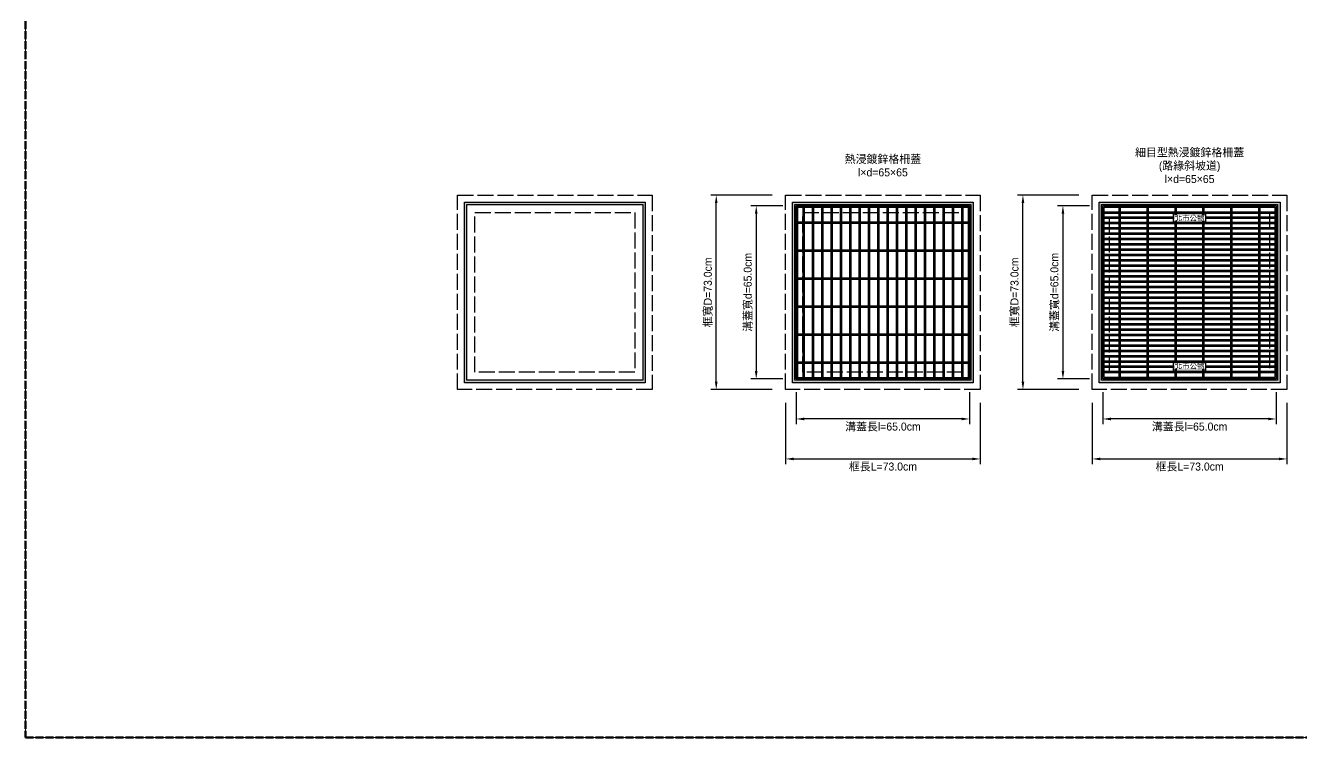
# Model space of a CAD drawing. Extents: x -6810 to 5075, y -2187 to 1200.
# Drawn here: x 975 to 1453.4, y -1000 to -732.9 of the extents above; entities that cross this region are included whole.
import ezdxf

# ---------------------------------------------------------------- set-up
doc = ezdxf.new("R2010")
doc.units = 0
doc.header["$MEASUREMENT"] = 0
doc.linetypes.add('ACAD_ISO02W100', pattern=[15, 12, -3])
doc.layers.add('一、3.基本-變更', color=1, linetype='Continuous', lineweight=50)
doc.layers.add('二、6.繪圖-其他施作項目', color=35, linetype='Continuous', lineweight=30)
doc.layers.add('一、4.基本-隱藏', color=9, linetype='ACAD_ISO02W100', lineweight=20, plot=False)
doc.layers.add('三、3.文字-註解文字', color=2, linetype='Continuous')
doc.styles.get("Standard").update_dxf_attribs({"font": 'kaiu.ttf', "height": 2})
doc.styles.add('註解文字', font='MS PGothic.ttf', dxfattribs={"height": 3})
doc.dimstyles.new('註解文字', dxfattribs={"dimtxt": 3, "dimasz": 3, "dimexe": 2, "dimexo": 5, "dimgap": 1, "dimtad": 2, "dimzin": 0, "dimdsep": 46, "dimtxsty": '註解文字', "dimcen": 0.1, "dimclrd": 144, "dimclre": 144, "dimclrt": 256, "dimadec": 0, "dimazin": 0, "dimtfac": 1, "dimtofl": 0, "dimtmove": 0, "dimatfit": 3, "dimfxl": 15, "dimtolj": 1, "dimtzin": 0, "dimlwd": -1, "dimlwe": -1, "dimarcsym": 1})
pattern_1 = [(45, (-138.8608, -619.3457), (-2.65165, 2.65165), []), (45, (-137.977, -619.3457), (-2.65165, 2.65165), []), (45, (-137.093, -619.3457), (-2.65165, 2.65165), []), (45, (-136.209, -619.3457), (-2.65165, 2.65165), [])]

# ---------------------------------------------------------------- blocks, each defined once
blk = doc.blocks.new('*D8')
at = {"layer": 'Defpoints', "color": 0, "transparency": 16777216}
for p in [(1264, -800.5), (1249, -865.5), (1264, -865.5)]:
    blk.add_point(p, dxfattribs=at)
at = {"layer": '三、3.文字-註解文字', "color": 144, "transparency": 16777216}
for p, q in [((1259, -800.5), (1247, -800.5)), ((1249, -803.5), (1249, -862.5)), ((1259, -865.5), (1247, -865.5))]:
    blk.add_line(p, q, dxfattribs=at)
for points in [[(1248.5, -803.5), (1249.5, -803.5), (1249, -800.5)], [(1248.5, -862.5), (1249.5, -862.5), (1249, -865.5)]]:
    blk.add_solid(points, dxfattribs=at)
at = {"layer": '三、3.文字-註解文字', "transparency": 16777216, "insert": (1245.97, -833), "char_height": 3, "attachment_point": 5, "rotation": 90, "style": '註解文字'}
blk.add_mtext('\\A1;溝蓋寬{\\fMS PGothic|b0|i0|c128|p34;d=65.0cm}', dxfattribs=at)
blk = doc.blocks.new('*D9')
at = {"layer": 'Defpoints', "color": 0, "transparency": 16777216}
for p in [(1264, -865.5), (1329, -865.5), (1264, -880.5)]:
    blk.add_point(p, dxfattribs=at)
at = {"layer": '三、3.文字-註解文字', "color": 144, "transparency": 16777216}
for p, q in [((1264, -870.5), (1264, -882.5)), ((1329, -870.5), (1329, -882.5)), ((1326, -880.5), (1267, -880.5))]:
    blk.add_line(p, q, dxfattribs=at)
for points in [[(1267, -880), (1267, -881), (1264, -880.5)], [(1326, -880), (1326, -881), (1329, -880.5)]]:
    blk.add_solid(points, dxfattribs=at)
at = {"layer": '三、3.文字-註解文字', "transparency": 16777216, "insert": (1296.5, -883.53), "char_height": 3, "attachment_point": 5, "style": '註解文字'}
blk.add_mtext('\\A1;溝蓋長l{\\fMS PGothic|b0|i0|c128|p34;=65.0cm}', dxfattribs=at)
blk = doc.blocks.new('*D14')
at = {"layer": 'Defpoints', "color": 0, "transparency": 16777216}
for p in [(1379, -800.5), (1364, -865.5), (1379, -865.5)]:
    blk.add_point(p, dxfattribs=at)
at = {"layer": '三、3.文字-註解文字', "color": 144, "transparency": 16777216}
for p, q in [((1374, -800.5), (1362, -800.5)), ((1364, -803.5), (1364, -862.5)), ((1374, -865.5), (1362, -865.5))]:
    blk.add_line(p, q, dxfattribs=at)
for points in [[(1363.5, -803.5), (1364.5, -803.5), (1364, -800.5)], [(1363.5, -862.5), (1364.5, -862.5), (1364, -865.5)]]:
    blk.add_solid(points, dxfattribs=at)
at = {"layer": '三、3.文字-註解文字', "transparency": 16777216, "insert": (1360.97, -833), "char_height": 3, "attachment_point": 5, "rotation": 90, "style": '註解文字'}
blk.add_mtext('\\A1;溝蓋寬{\\fMS PGothic|b0|i0|c128|p34;d=65.0cm}', dxfattribs=at)
blk = doc.blocks.new('*D15')
at = {"layer": 'Defpoints', "color": 0, "transparency": 16777216}
for p in [(1379, -865.5), (1444, -865.5), (1379, -880.5)]:
    blk.add_point(p, dxfattribs=at)
at = {"layer": '三、3.文字-註解文字', "color": 144, "transparency": 16777216}
for p, q in [((1379, -870.5), (1379, -882.5)), ((1444, -870.5), (1444, -882.5)), ((1441, -880.5), (1382, -880.5))]:
    blk.add_line(p, q, dxfattribs=at)
for points in [[(1382, -880), (1382, -881), (1379, -880.5)], [(1441, -880), (1441, -881), (1444, -880.5)]]:
    blk.add_solid(points, dxfattribs=at)
at = {"layer": '三、3.文字-註解文字', "transparency": 16777216, "insert": (1411.5, -883.53), "char_height": 3, "attachment_point": 5, "style": '註解文字'}
blk.add_mtext('\\A1;溝蓋長l{\\fMS PGothic|b0|i0|c128|p34;=65.0cm}', dxfattribs=at)
blk = doc.blocks.new('*D32')
at = {"layer": 'Defpoints', "color": 0, "transparency": 16777216}
for p in [(1260, -869.5), (1333, -869.5), (1333, -895.5)]:
    blk.add_point(p, dxfattribs=at)
at = {"layer": '三、3.文字-註解文字', "color": 144, "transparency": 16777216}
for p, q in [((1260, -874.5), (1260, -897.5)), ((1333, -874.5), (1333, -897.5)), ((1263, -895.5), (1330, -895.5))]:
    blk.add_line(p, q, dxfattribs=at)
for points in [[(1263, -895), (1263, -896), (1260, -895.5)], [(1330, -895), (1330, -896), (1333, -895.5)]]:
    blk.add_solid(points, dxfattribs=at)
at = {"layer": '三、3.文字-註解文字', "transparency": 16777216, "insert": (1296.5, -898.52), "char_height": 3, "attachment_point": 5, "style": '註解文字'}
blk.add_mtext('\\A1;框長L=73.0cm', dxfattribs=at)
blk = doc.blocks.new('*D33')
at = {"layer": 'Defpoints', "color": 0, "transparency": 16777216}
for p in [(1234, -796.5), (1260, -796.5), (1260, -869.5)]:
    blk.add_point(p, dxfattribs=at)
at = {"layer": '三、3.文字-註解文字', "color": 144, "transparency": 16777216}
for p, q in [((1255, -796.5), (1232, -796.5)), ((1234, -866.5), (1234, -799.5)), ((1255, -869.5), (1232, -869.5))]:
    blk.add_line(p, q, dxfattribs=at)
for points in [[(1233.5, -799.5), (1234.5, -799.5), (1234, -796.5)], [(1233.5, -866.5), (1234.5, -866.5), (1234, -869.5)]]:
    blk.add_solid(points, dxfattribs=at)
at = {"layer": '三、3.文字-註解文字', "transparency": 16777216, "insert": (1231.01, -833), "char_height": 3, "attachment_point": 5, "rotation": 90, "style": '註解文字'}
blk.add_mtext('\\A1;框{\\fMS PGothic|b0|i0|c128|p34;寬D=73.0cm}', dxfattribs=at)
blk = doc.blocks.new('*D34')
at = {"layer": 'Defpoints', "color": 0, "transparency": 16777216}
for p in [(1375, -869.5), (1448, -869.5), (1448, -895.5)]:
    blk.add_point(p, dxfattribs=at)
at = {"layer": '三、3.文字-註解文字', "color": 144, "transparency": 16777216}
for p, q in [((1375, -874.5), (1375, -897.5)), ((1448, -874.5), (1448, -897.5)), ((1378, -895.5), (1445, -895.5))]:
    blk.add_line(p, q, dxfattribs=at)
for points in [[(1378, -895), (1378, -896), (1375, -895.5)], [(1445, -895), (1445, -896), (1448, -895.5)]]:
    blk.add_solid(points, dxfattribs=at)
at = {"layer": '三、3.文字-註解文字', "transparency": 16777216, "insert": (1411.5, -898.52), "char_height": 3, "attachment_point": 5, "style": '註解文字'}
blk.add_mtext('\\A1;框長L=73.0cm', dxfattribs=at)
blk = doc.blocks.new('*D39')
at = {"layer": 'Defpoints', "color": 0, "transparency": 16777216}
for p in [(1349, -796.5), (1375, -796.5), (1375, -869.5)]:
    blk.add_point(p, dxfattribs=at)
at = {"layer": '三、3.文字-註解文字', "color": 144, "transparency": 16777216}
for p, q in [((1370, -796.5), (1347, -796.5)), ((1349, -866.5), (1349, -799.5)), ((1370, -869.5), (1347, -869.5))]:
    blk.add_line(p, q, dxfattribs=at)
for points in [[(1348.5, -799.5), (1349.5, -799.5), (1349, -796.5)], [(1348.5, -866.5), (1349.5, -866.5), (1349, -869.5)]]:
    blk.add_solid(points, dxfattribs=at)
at = {"layer": '三、3.文字-註解文字', "transparency": 16777216, "insert": (1346.01, -833), "char_height": 3, "attachment_point": 5, "rotation": 90, "style": '註解文字'}
blk.add_mtext('\\A1;框{\\fMS PGothic|b0|i0|c128|p34;寬D=73.0cm}', dxfattribs=at)

msp = doc.modelspace()

# ---------------------------------------------------------------- hatches: boundary and pattern name
at = {"layer": '二、6.繪圖-其他施作項目'}
h = msp.add_hatch(color=256, dxfattribs=at)
h.dxf.hatch_style = 1
h.paths.add_polyline_path([(1139.6, -866.9), (1207.4, -866.9), (1207.4, -799.1), (1139.6, -799.1)])
h.paths.add_polyline_path([(1140.5, -800), (1206.5, -800), (1206.5, -866), (1140.5, -866)], flags=16)
h = msp.add_hatch(color=256, dxfattribs=at)
h.dxf.hatch_style = 1
h.paths.add_polyline_path([(1262.6, -866.9), (1330.4, -866.9), (1330.4, -799.1), (1262.6, -799.1)])
h.paths.add_polyline_path([(1263.5, -800), (1329.5, -800), (1329.5, -866), (1263.5, -866)], flags=16)
h = msp.add_hatch(color=256, dxfattribs=at)
h.dxf.hatch_style = 1
h.paths.add_polyline_path([(1417.5, -807.25), (1417.5, -803.25), (1405.5, -803.25), (1405.5, -807.25)])
h = msp.add_hatch(dxfattribs=at)
h.set_pattern_fill('ANSI34', color=256, scale=5)
h.set_pattern_definition(pattern_1)
h.paths.add_polyline_path([(1328.5, -806.5), (1264.5, -806.5), (1264.5, -807), (1328.5, -807)])
h = msp.add_hatch(dxfattribs=at)
h.set_pattern_fill('ANSI34', color=256, scale=5)
h.set_pattern_definition(pattern_1)
h.paths.add_polyline_path([(1328.5, -817), (1264.5, -817), (1264.5, -817.5), (1328.5, -817.5)])
h = msp.add_hatch(dxfattribs=at)
h.set_pattern_fill('ANSI34', color=256, scale=5)
h.set_pattern_definition(pattern_1)
h.paths.add_polyline_path([(1328.5, -827.5), (1264.5, -827.5), (1264.5, -828), (1328.5, -828)])
h = msp.add_hatch(dxfattribs=at)
h.set_pattern_fill('ANSI34', color=256, scale=5)
h.set_pattern_definition(pattern_1)
h.paths.add_polyline_path([(1328.5, -838), (1264.5, -838), (1264.5, -838.5), (1328.5, -838.5)])
h = msp.add_hatch(dxfattribs=at)
h.set_pattern_fill('ANSI34', color=256, scale=5)
h.set_pattern_definition(pattern_1)
h.paths.add_polyline_path([(1328.5, -848.5), (1264.5, -848.5), (1264.5, -849), (1328.5, -849)])
h = msp.add_hatch(dxfattribs=at)
h.set_pattern_fill('ANSI34', color=256, scale=5)
h.set_pattern_definition(pattern_1)
h.paths.add_polyline_path([(1328.5, -859), (1264.5, -859), (1264.5, -859.5), (1328.5, -859.5)])
h = msp.add_hatch(color=256, dxfattribs=at)
h.dxf.hatch_style = 1
h.paths.add_polyline_path([(1417.5, -862.75), (1417.5, -858.75), (1405.5, -858.75), (1405.5, -862.75)])

# ---------------------------------------------------------------- linework, layer by layer
at = {"layer": '二、6.繪圖-其他施作項目', "linetype": 'ACAD_ISO02W100', "ltscale": 0.5}
for points in [[(1137, -796.5), (1210, -796.5), (1210, -869.5), (1137, -869.5)], [(1260, -796.5), (1333, -796.5), (1333, -869.5), (1260, -869.5)], [(1143.5, -803), (1203.5, -803), (1203.5, -863), (1143.5, -863)], [(1266.5, -803), (1326.5, -803), (1326.5, -863), (1266.5, -863)]]:
    msp.add_lwpolyline(points, close=True, dxfattribs=at)
at = {"layer": '二、6.繪圖-其他施作項目'}
for points in [[(1139.6, -799.1), (1207.4, -799.1), (1207.4, -866.9), (1139.6, -866.9)], [(1140.5, -800), (1206.5, -800), (1206.5, -866), (1140.5, -866)], [(1262.6, -799.1), (1330.4, -799.1), (1330.4, -866.9), (1262.6, -866.9)], [(1263.5, -800), (1329.5, -800), (1329.5, -866), (1263.5, -866)], [(1264, -800.5), (1329, -800.5), (1329, -865.5), (1264, -865.5)], [(1379, -800.5), (1444, -800.5), (1444, -865.5), (1379, -865.5)], [(1405.5, -803.25), (1417.5, -803.25), (1417.5, -807.25), (1405.5, -807.25)], [(1405.5, -858.75), (1417.5, -858.75), (1417.5, -862.75), (1405.5, -862.75)]]:
    msp.add_lwpolyline(points, close=True, dxfattribs=at)
for points in [[(1264, -800.5), (1329, -800.5)], [(1264, -800.5), (1264, -865.5)], [(1264.5, -800.5), (1264.5, -865.5)], [(1264.5, -801), (1328.5, -801)], [(1266.5, -801), (1266.5, -806.5)], [(1267, -801), (1267, -806.5)], [(1270, -801), (1270, -806.5)], [(1270.5, -801), (1270.5, -806.5)], [(1273.5, -801), (1273.5, -806.5)], [(1274, -801), (1274, -806.5)], [(1277, -801), (1277, -806.5)], [(1277.5, -801), (1277.5, -806.5)], [(1280.5, -801), (1280.5, -806.5)], [(1281, -801), (1281, -806.5)], [(1284, -801), (1284, -806.5)], [(1284.5, -801), (1284.5, -806.5)], [(1287.5, -801), (1287.5, -806.5)], [(1288, -801), (1288, -806.5)], [(1291, -801), (1291, -806.5)], [(1291.5, -801), (1291.5, -806.5)], [(1294.5, -801), (1294.5, -806.5)], [(1295, -801), (1295, -806.5)], [(1298, -801), (1298, -806.5)], [(1298.5, -801), (1298.5, -806.5)], [(1301.5, -801), (1301.5, -806.5)], [(1302, -801), (1302, -806.5)], [(1305, -801), (1305, -806.5)], [(1305.5, -801), (1305.5, -806.5)], [(1308.5, -801), (1308.5, -806.5)], [(1309, -801), (1309, -806.5)], [(1312, -801), (1312, -806.5)], [(1312.5, -801), (1312.5, -806.5)], [(1315.5, -801), (1315.5, -806.5)], [(1316, -801), (1316, -806.5)], [(1319, -801), (1319, -806.5)], [(1319.5, -801), (1319.5, -806.5)], [(1322.5, -801), (1322.5, -806.5)], [(1323, -801), (1323, -806.5)], [(1326, -801), (1326, -806.5)], [(1326.5, -801), (1326.5, -806.5)], [(1328.5, -800.5), (1328.5, -865.5)], [(1329, -800.5), (1329, -865.5)], [(1379.5, -801), (1443.5, -801)], [(1379.5, -865), (1379.5, -801)], [(1379.5, -802.75), (1385, -802.75)], [(1379.5, -803.25), (1385, -803.25)], [(1385, -801), (1385, -865)], [(1385.5, -801), (1385.5, -865)], [(1385.5, -802.75), (1395.5, -802.75)], [(1385.5, -803.25), (1395.5, -803.25)], [(1395.5, -801), (1395.5, -865)], [(1396, -801), (1396, -865)], [(1396, -802.75), (1406, -802.75)], [(1396, -803.25), (1406, -803.25)], [(1406, -801), (1406, -865)], [(1406.5, -801), (1406.5, -865)], [(1406.5, -802.75), (1416.5, -802.75)], [(1406.5, -803.25), (1416.5, -803.25)], [(1416.5, -865), (1416.5, -801)], [(1417, -865), (1417, -801)], [(1417, -802.75), (1427, -802.75)], [(1417, -803.25), (1427, -803.25)], [(1427, -865), (1427, -801)], [(1427.5, -865), (1427.5, -801)], [(1427.5, -802.75), (1437.5, -802.75)], [(1427.5, -803.25), (1437.5, -803.25)], [(1437.5, -865), (1437.5, -801)], [(1438, -865), (1438, -801)], [(1438, -802.75), (1443.5, -802.75)], [(1438, -803.25), (1443.5, -803.25)], [(1443.5, -801), (1443.5, -865)], [(1264.5, -806.5), (1328.5, -806.5)], [(1264.5, -807), (1328.5, -807)], [(1266.5, -807), (1266.5, -817)], [(1267, -807), (1267, -817)], [(1270, -807), (1270, -817)], [(1270.5, -807), (1270.5, -817)], [(1273.5, -807), (1273.5, -817)], [(1274, -807), (1274, -817)], [(1277, -807), (1277, -817)], [(1277.5, -807), (1277.5, -817)], [(1280.5, -807), (1280.5, -817)], [(1281, -807), (1281, -817)], [(1284, -807), (1284, -817)], [(1284.5, -807), (1284.5, -817)], [(1287.5, -807), (1287.5, -817)], [(1288, -807), (1288, -817)], [(1291, -807), (1291, -817)], [(1291.5, -807), (1291.5, -817)], [(1294.5, -807), (1294.5, -817)], [(1295, -807), (1295, -817)], [(1298, -807), (1298, -817)], [(1298.5, -807), (1298.5, -817)], [(1301.5, -807), (1301.5, -817)], [(1302, -807), (1302, -817)], [(1305, -807), (1305, -817)], [(1305.5, -807), (1305.5, -817)], [(1308.5, -807), (1308.5, -817)], [(1309, -807), (1309, -817)], [(1312, -807), (1312, -817)], [(1312.5, -807), (1312.5, -817)], [(1315.5, -807), (1315.5, -817)], [(1316, -807), (1316, -817)], [(1319, -807), (1319, -817)], [(1319.5, -807), (1319.5, -817)], [(1322.5, -807), (1322.5, -817)], [(1323, -807), (1323, -817)], [(1326, -807), (1326, -817)], [(1326.5, -807), (1326.5, -817)], [(1385, -804.75), (1379.5, -804.75)], [(1385, -805.25), (1379.5, -805.25)], [(1385, -806.75), (1379.5, -806.75)], [(1385, -807.25), (1379.5, -807.25)], [(1395.5, -804.75), (1385.5, -804.75)], [(1395.5, -805.25), (1385.5, -805.25)], [(1395.5, -806.75), (1385.5, -806.75)], [(1395.5, -807.25), (1385.5, -807.25)], [(1406, -804.75), (1396, -804.75)], [(1406, -805.25), (1396, -805.25)], [(1406, -806.75), (1396, -806.75)], [(1406, -807.25), (1396, -807.25)], [(1416.5, -804.75), (1406.5, -804.75)], [(1416.5, -805.25), (1406.5, -805.25)], [(1416.5, -806.75), (1406.5, -806.75)], [(1416.5, -807.25), (1406.5, -807.25)], [(1427, -804.75), (1417, -804.75)], [(1427, -805.25), (1417, -805.25)], [(1427, -806.75), (1417, -806.75)], [(1427, -807.25), (1417, -807.25)], [(1437.5, -804.75), (1427.5, -804.75)], [(1437.5, -805.25), (1427.5, -805.25)], [(1437.5, -806.75), (1427.5, -806.75)], [(1437.5, -807.25), (1427.5, -807.25)], [(1443.5, -804.75), (1438, -804.75)], [(1443.5, -805.25), (1438, -805.25)], [(1443.5, -806.75), (1438, -806.75)], [(1443.5, -807.25), (1438, -807.25)], [(1385, -808.75), (1379.5, -808.75)], [(1385, -809.25), (1379.5, -809.25)], [(1385, -810.75), (1379.5, -810.75)], [(1385, -811.25), (1379.5, -811.25)], [(1385, -812.75), (1379.5, -812.75)], [(1385, -813.25), (1379.5, -813.25)], [(1395.5, -808.75), (1385.5, -808.75)], [(1395.5, -809.25), (1385.5, -809.25)], [(1395.5, -810.75), (1385.5, -810.75)], [(1395.5, -811.25), (1385.5, -811.25)], [(1395.5, -812.75), (1385.5, -812.75)], [(1395.5, -813.25), (1385.5, -813.25)], [(1406, -808.75), (1396, -808.75)], [(1406, -809.25), (1396, -809.25)], [(1406, -810.75), (1396, -810.75)], [(1406, -811.25), (1396, -811.25)], [(1406, -812.75), (1396, -812.75)], [(1406, -813.25), (1396, -813.25)], [(1416.5, -808.75), (1406.5, -808.75)], [(1416.5, -809.25), (1406.5, -809.25)], [(1416.5, -810.75), (1406.5, -810.75)], [(1416.5, -811.25), (1406.5, -811.25)], [(1416.5, -812.75), (1406.5, -812.75)], [(1416.5, -813.25), (1406.5, -813.25)], [(1427, -808.75), (1417, -808.75)], [(1427, -809.25), (1417, -809.25)], [(1427, -810.75), (1417, -810.75)], [(1427, -811.25), (1417, -811.25)], [(1427, -812.75), (1417, -812.75)], [(1427, -813.25), (1417, -813.25)], [(1437.5, -808.75), (1427.5, -808.75)], [(1437.5, -809.25), (1427.5, -809.25)], [(1437.5, -810.75), (1427.5, -810.75)], [(1437.5, -811.25), (1427.5, -811.25)], [(1437.5, -812.75), (1427.5, -812.75)], [(1437.5, -813.25), (1427.5, -813.25)], [(1443.5, -808.75), (1438, -808.75)], [(1443.5, -809.25), (1438, -809.25)], [(1443.5, -810.75), (1438, -810.75)], [(1443.5, -811.25), (1438, -811.25)], [(1443.5, -812.75), (1438, -812.75)], [(1443.5, -813.25), (1438, -813.25)], [(1264.5, -817), (1328.5, -817)], [(1264.5, -817.5), (1328.5, -817.5)], [(1266.5, -817.5), (1266.5, -827.5)], [(1267, -817.5), (1267, -827.5)], [(1270, -817.5), (1270, -827.5)], [(1270.5, -817.5), (1270.5, -827.5)], [(1273.5, -817.5), (1273.5, -827.5)], [(1274, -817.5), (1274, -827.5)], [(1277, -817.5), (1277, -827.5)], [(1277.5, -817.5), (1277.5, -827.5)], [(1280.5, -817.5), (1280.5, -827.5)], [(1281, -817.5), (1281, -827.5)], [(1284, -817.5), (1284, -827.5)], [(1284.5, -817.5), (1284.5, -827.5)], [(1287.5, -817.5), (1287.5, -827.5)], [(1288, -817.5), (1288, -827.5)], [(1291, -817.5), (1291, -827.5)], [(1291.5, -817.5), (1291.5, -827.5)], [(1294.5, -817.5), (1294.5, -827.5)], [(1295, -817.5), (1295, -827.5)], [(1298, -817.5), (1298, -827.5)], [(1298.5, -817.5), (1298.5, -827.5)], [(1301.5, -817.5), (1301.5, -827.5)], [(1302, -817.5), (1302, -827.5)], [(1305, -817.5), (1305, -827.5)], [(1305.5, -817.5), (1305.5, -827.5)], [(1308.5, -817.5), (1308.5, -827.5)], [(1309, -817.5), (1309, -827.5)], [(1312, -817.5), (1312, -827.5)], [(1312.5, -817.5), (1312.5, -827.5)], [(1315.5, -817.5), (1315.5, -827.5)], [(1316, -817.5), (1316, -827.5)], [(1319, -817.5), (1319, -827.5)], [(1319.5, -817.5), (1319.5, -827.5)], [(1322.5, -817.5), (1322.5, -827.5)], [(1323, -817.5), (1323, -827.5)], [(1326, -817.5), (1326, -827.5)], [(1326.5, -817.5), (1326.5, -827.5)], [(1385, -814.75), (1379.5, -814.75)], [(1385, -815.25), (1379.5, -815.25)], [(1385, -816.75), (1379.5, -816.75)], [(1385, -817.25), (1379.5, -817.25)], [(1395.5, -814.75), (1385.5, -814.75)], [(1395.5, -815.25), (1385.5, -815.25)], [(1395.5, -816.75), (1385.5, -816.75)], [(1395.5, -817.25), (1385.5, -817.25)], [(1406, -814.75), (1396, -814.75)], [(1406, -815.25), (1396, -815.25)], [(1406, -816.75), (1396, -816.75)], [(1406, -817.25), (1396, -817.25)], [(1416.5, -814.75), (1406.5, -814.75)], [(1416.5, -815.25), (1406.5, -815.25)], [(1416.5, -816.75), (1406.5, -816.75)], [(1416.5, -817.25), (1406.5, -817.25)], [(1427, -814.75), (1417, -814.75)], [(1427, -815.25), (1417, -815.25)], [(1427, -816.75), (1417, -816.75)], [(1427, -817.25), (1417, -817.25)], [(1437.5, -814.75), (1427.5, -814.75)], [(1437.5, -815.25), (1427.5, -815.25)], [(1437.5, -816.75), (1427.5, -816.75)], [(1437.5, -817.25), (1427.5, -817.25)], [(1443.5, -814.75), (1438, -814.75)], [(1443.5, -815.25), (1438, -815.25)], [(1443.5, -816.75), (1438, -816.75)], [(1443.5, -817.25), (1438, -817.25)], [(1385, -818.75), (1379.5, -818.75)], [(1385, -819.25), (1379.5, -819.25)], [(1385, -820.75), (1379.5, -820.75)], [(1385, -821.25), (1379.5, -821.25)], [(1385, -822.75), (1379.5, -822.75)], [(1395.5, -818.75), (1385.5, -818.75)], [(1395.5, -819.25), (1385.5, -819.25)], [(1395.5, -820.75), (1385.5, -820.75)], [(1395.5, -821.25), (1385.5, -821.25)], [(1395.5, -822.75), (1385.5, -822.75)], [(1406, -818.75), (1396, -818.75)], [(1406, -819.25), (1396, -819.25)], [(1406, -820.75), (1396, -820.75)], [(1406, -821.25), (1396, -821.25)], [(1406, -822.75), (1396, -822.75)], [(1416.5, -818.75), (1406.5, -818.75)], [(1416.5, -819.25), (1406.5, -819.25)], [(1416.5, -820.75), (1406.5, -820.75)], [(1416.5, -821.25), (1406.5, -821.25)], [(1416.5, -822.75), (1406.5, -822.75)], [(1427, -818.75), (1417, -818.75)], [(1427, -819.25), (1417, -819.25)], [(1427, -820.75), (1417, -820.75)], [(1427, -821.25), (1417, -821.25)], [(1427, -822.75), (1417, -822.75)], [(1437.5, -818.75), (1427.5, -818.75)], [(1437.5, -819.25), (1427.5, -819.25)], [(1437.5, -820.75), (1427.5, -820.75)], [(1437.5, -821.25), (1427.5, -821.25)], [(1437.5, -822.75), (1427.5, -822.75)], [(1443.5, -818.75), (1438, -818.75)], [(1443.5, -819.25), (1438, -819.25)], [(1443.5, -820.75), (1438, -820.75)], [(1443.5, -821.25), (1438, -821.25)], [(1443.5, -822.75), (1438, -822.75)], [(1264.5, -827.5), (1328.5, -827.5)], [(1385, -823.25), (1379.5, -823.25)], [(1385, -824.75), (1379.5, -824.75)], [(1385, -825.25), (1379.5, -825.25)], [(1385, -826.75), (1379.5, -826.75)], [(1385, -827.25), (1379.5, -827.25)], [(1395.5, -823.25), (1385.5, -823.25)], [(1395.5, -824.75), (1385.5, -824.75)], [(1395.5, -825.25), (1385.5, -825.25)], [(1395.5, -826.75), (1385.5, -826.75)], [(1395.5, -827.25), (1385.5, -827.25)], [(1406, -823.25), (1396, -823.25)], [(1406, -824.75), (1396, -824.75)], [(1406, -825.25), (1396, -825.25)], [(1406, -826.75), (1396, -826.75)], [(1406, -827.25), (1396, -827.25)], [(1416.5, -823.25), (1406.5, -823.25)], [(1416.5, -824.75), (1406.5, -824.75)], [(1416.5, -825.25), (1406.5, -825.25)], [(1416.5, -826.75), (1406.5, -826.75)], [(1416.5, -827.25), (1406.5, -827.25)], [(1427, -823.25), (1417, -823.25)], [(1427, -824.75), (1417, -824.75)], [(1427, -825.25), (1417, -825.25)], [(1427, -826.75), (1417, -826.75)], [(1427, -827.25), (1417, -827.25)], [(1437.5, -823.25), (1427.5, -823.25)], [(1437.5, -824.75), (1427.5, -824.75)], [(1437.5, -825.25), (1427.5, -825.25)], [(1437.5, -826.75), (1427.5, -826.75)], [(1437.5, -827.25), (1427.5, -827.25)], [(1443.5, -823.25), (1438, -823.25)], [(1443.5, -824.75), (1438, -824.75)], [(1443.5, -825.25), (1438, -825.25)], [(1443.5, -826.75), (1438, -826.75)], [(1443.5, -827.25), (1438, -827.25)], [(1264.5, -828), (1328.5, -828)], [(1266.5, -828), (1266.5, -838)], [(1267, -828), (1267, -838)], [(1270, -828), (1270, -838)], [(1270.5, -828), (1270.5, -838)], [(1273.5, -828), (1273.5, -838)], [(1274, -828), (1274, -838)], [(1277, -828), (1277, -838)], [(1277.5, -828), (1277.5, -838)], [(1280.5, -828), (1280.5, -838)], [(1281, -828), (1281, -838)], [(1284, -828), (1284, -838)], [(1284.5, -828), (1284.5, -838)], [(1287.5, -828), (1287.5, -838)], [(1288, -828), (1288, -838)], [(1291, -828), (1291, -838)], [(1291.5, -828), (1291.5, -838)], [(1294.5, -828), (1294.5, -838)], [(1295, -828), (1295, -838)], [(1298, -828), (1298, -838)], [(1298.5, -828), (1298.5, -838)], [(1301.5, -828), (1301.5, -838)], [(1302, -828), (1302, -838)], [(1305, -828), (1305, -838)], [(1305.5, -828), (1305.5, -838)], [(1308.5, -828), (1308.5, -838)], [(1309, -828), (1309, -838)], [(1312, -828), (1312, -838)], [(1312.5, -828), (1312.5, -838)], [(1315.5, -828), (1315.5, -838)], [(1316, -828), (1316, -838)], [(1319, -828), (1319, -838)], [(1319.5, -828), (1319.5, -838)], [(1322.5, -828), (1322.5, -838)], [(1323, -828), (1323, -838)], [(1326, -828), (1326, -838)], [(1326.5, -828), (1326.5, -838)], [(1385, -828.75), (1379.5, -828.75)], [(1385, -829.25), (1379.5, -829.25)], [(1385, -830.75), (1379.5, -830.75)], [(1385, -831.25), (1379.5, -831.25)], [(1395.5, -828.75), (1385.5, -828.75)], [(1395.5, -829.25), (1385.5, -829.25)], [(1395.5, -830.75), (1385.5, -830.75)], [(1395.5, -831.25), (1385.5, -831.25)], [(1406, -828.75), (1396, -828.75)], [(1406, -829.25), (1396, -829.25)], [(1406, -830.75), (1396, -830.75)], [(1406, -831.25), (1396, -831.25)], [(1416.5, -828.75), (1406.5, -828.75)], [(1416.5, -829.25), (1406.5, -829.25)], [(1416.5, -830.75), (1406.5, -830.75)], [(1416.5, -831.25), (1406.5, -831.25)], [(1427, -828.75), (1417, -828.75)], [(1427, -829.25), (1417, -829.25)], [(1427, -830.75), (1417, -830.75)], [(1427, -831.25), (1417, -831.25)], [(1437.5, -828.75), (1427.5, -828.75)], [(1437.5, -829.25), (1427.5, -829.25)], [(1437.5, -830.75), (1427.5, -830.75)], [(1437.5, -831.25), (1427.5, -831.25)], [(1443.5, -828.75), (1438, -828.75)], [(1443.5, -829.25), (1438, -829.25)], [(1443.5, -830.75), (1438, -830.75)], [(1443.5, -831.25), (1438, -831.25)], [(1385, -832.75), (1379.5, -832.75)], [(1385, -833.25), (1379.5, -833.25)], [(1385, -834.75), (1379.5, -834.75)], [(1385, -835.25), (1379.5, -835.25)], [(1385, -836.75), (1379.5, -836.75)], [(1385, -837.25), (1379.5, -837.25)], [(1395.5, -832.75), (1385.5, -832.75)], [(1395.5, -833.25), (1385.5, -833.25)], [(1395.5, -834.75), (1385.5, -834.75)], [(1395.5, -835.25), (1385.5, -835.25)], [(1395.5, -836.75), (1385.5, -836.75)], [(1395.5, -837.25), (1385.5, -837.25)], [(1406, -832.75), (1396, -832.75)], [(1406, -833.25), (1396, -833.25)], [(1406, -834.75), (1396, -834.75)], [(1406, -835.25), (1396, -835.25)], [(1406, -836.75), (1396, -836.75)], [(1406, -837.25), (1396, -837.25)], [(1416.5, -832.75), (1406.5, -832.75)], [(1416.5, -833.25), (1406.5, -833.25)], [(1416.5, -834.75), (1406.5, -834.75)], [(1416.5, -835.25), (1406.5, -835.25)], [(1416.5, -836.75), (1406.5, -836.75)], [(1416.5, -837.25), (1406.5, -837.25)], [(1427, -832.75), (1417, -832.75)], [(1427, -833.25), (1417, -833.25)], [(1427, -834.75), (1417, -834.75)], [(1427, -835.25), (1417, -835.25)], [(1427, -836.75), (1417, -836.75)], [(1427, -837.25), (1417, -837.25)], [(1437.5, -832.75), (1427.5, -832.75)], [(1437.5, -833.25), (1427.5, -833.25)], [(1437.5, -834.75), (1427.5, -834.75)], [(1437.5, -835.25), (1427.5, -835.25)], [(1437.5, -836.75), (1427.5, -836.75)], [(1437.5, -837.25), (1427.5, -837.25)], [(1443.5, -832.75), (1438, -832.75)], [(1443.5, -833.25), (1438, -833.25)], [(1443.5, -834.75), (1438, -834.75)], [(1443.5, -835.25), (1438, -835.25)], [(1443.5, -836.75), (1438, -836.75)], [(1443.5, -837.25), (1438, -837.25)], [(1264.5, -838), (1328.5, -838)], [(1264.5, -838.5), (1328.5, -838.5)], [(1266.5, -838.5), (1266.5, -848.5)], [(1267, -838.5), (1267, -848.5)], [(1270, -838.5), (1270, -848.5)], [(1270.5, -838.5), (1270.5, -848.5)], [(1273.5, -838.5), (1273.5, -848.5)], [(1274, -838.5), (1274, -848.5)], [(1277, -838.5), (1277, -848.5)], [(1277.5, -838.5), (1277.5, -848.5)], [(1280.5, -838.5), (1280.5, -848.5)], [(1281, -838.5), (1281, -848.5)], [(1284, -838.5), (1284, -848.5)], [(1284.5, -838.5), (1284.5, -848.5)], [(1287.5, -838.5), (1287.5, -848.5)], [(1288, -838.5), (1288, -848.5)], [(1291, -838.5), (1291, -848.5)], [(1291.5, -838.5), (1291.5, -848.5)], [(1294.5, -838.5), (1294.5, -848.5)], [(1295, -838.5), (1295, -848.5)], [(1298, -838.5), (1298, -848.5)], [(1298.5, -838.5), (1298.5, -848.5)], [(1301.5, -838.5), (1301.5, -848.5)], [(1302, -838.5), (1302, -848.5)], [(1305, -838.5), (1305, -848.5)], [(1305.5, -838.5), (1305.5, -848.5)], [(1308.5, -838.5), (1308.5, -848.5)], [(1309, -838.5), (1309, -848.5)], [(1312, -838.5), (1312, -848.5)], [(1312.5, -838.5), (1312.5, -848.5)], [(1315.5, -838.5), (1315.5, -848.5)], [(1316, -838.5), (1316, -848.5)], [(1319, -838.5), (1319, -848.5)], [(1319.5, -838.5), (1319.5, -848.5)], [(1322.5, -838.5), (1322.5, -848.5)], [(1323, -838.5), (1323, -848.5)], [(1326, -838.5), (1326, -848.5)], [(1326.5, -838.5), (1326.5, -848.5)], [(1385, -838.75), (1379.5, -838.75)], [(1385, -839.25), (1379.5, -839.25)], [(1385, -840.75), (1379.5, -840.75)], [(1385, -841.25), (1379.5, -841.25)], [(1395.5, -838.75), (1385.5, -838.75)], [(1395.5, -839.25), (1385.5, -839.25)], [(1395.5, -840.75), (1385.5, -840.75)], [(1395.5, -841.25), (1385.5, -841.25)], [(1406, -838.75), (1396, -838.75)], [(1406, -839.25), (1396, -839.25)], [(1406, -840.75), (1396, -840.75)], [(1406, -841.25), (1396, -841.25)], [(1416.5, -838.75), (1406.5, -838.75)], [(1416.5, -839.25), (1406.5, -839.25)], [(1416.5, -840.75), (1406.5, -840.75)], [(1416.5, -841.25), (1406.5, -841.25)], [(1427, -838.75), (1417, -838.75)], [(1427, -839.25), (1417, -839.25)], [(1427, -840.75), (1417, -840.75)], [(1427, -841.25), (1417, -841.25)], [(1437.5, -838.75), (1427.5, -838.75)], [(1437.5, -839.25), (1427.5, -839.25)], [(1437.5, -840.75), (1427.5, -840.75)], [(1437.5, -841.25), (1427.5, -841.25)], [(1443.5, -838.75), (1438, -838.75)], [(1443.5, -839.25), (1438, -839.25)], [(1443.5, -840.75), (1438, -840.75)], [(1443.5, -841.25), (1438, -841.25)], [(1385, -842.75), (1379.5, -842.75)], [(1385, -843.25), (1379.5, -843.25)], [(1385, -844.75), (1379.5, -844.75)], [(1385, -845.25), (1379.5, -845.25)], [(1385, -846.75), (1379.5, -846.75)], [(1395.5, -842.75), (1385.5, -842.75)], [(1395.5, -843.25), (1385.5, -843.25)], [(1395.5, -844.75), (1385.5, -844.75)], [(1395.5, -845.25), (1385.5, -845.25)], [(1395.5, -846.75), (1385.5, -846.75)], [(1406, -842.75), (1396, -842.75)], [(1406, -843.25), (1396, -843.25)], [(1406, -844.75), (1396, -844.75)], [(1406, -845.25), (1396, -845.25)], [(1406, -846.75), (1396, -846.75)], [(1416.5, -842.75), (1406.5, -842.75)], [(1416.5, -843.25), (1406.5, -843.25)], [(1416.5, -844.75), (1406.5, -844.75)], [(1416.5, -845.25), (1406.5, -845.25)], [(1416.5, -846.75), (1406.5, -846.75)], [(1427, -842.75), (1417, -842.75)], [(1427, -843.25), (1417, -843.25)], [(1427, -844.75), (1417, -844.75)], [(1427, -845.25), (1417, -845.25)], [(1427, -846.75), (1417, -846.75)], [(1437.5, -842.75), (1427.5, -842.75)], [(1437.5, -843.25), (1427.5, -843.25)], [(1437.5, -844.75), (1427.5, -844.75)], [(1437.5, -845.25), (1427.5, -845.25)], [(1437.5, -846.75), (1427.5, -846.75)], [(1443.5, -842.75), (1438, -842.75)], [(1443.5, -843.25), (1438, -843.25)], [(1443.5, -844.75), (1438, -844.75)], [(1443.5, -845.25), (1438, -845.25)], [(1443.5, -846.75), (1438, -846.75)], [(1264.5, -848.5), (1328.5, -848.5)], [(1264.5, -849), (1328.5, -849)], [(1266.5, -849), (1266.5, -859)], [(1267, -849), (1267, -859)], [(1270, -849), (1270, -859)], [(1270.5, -849), (1270.5, -859)], [(1273.5, -849), (1273.5, -859)], [(1274, -849), (1274, -859)], [(1277, -849), (1277, -859)], [(1277.5, -849), (1277.5, -859)], [(1280.5, -849), (1280.5, -859)], [(1281, -849), (1281, -859)], [(1284, -849), (1284, -859)], [(1284.5, -849), (1284.5, -859)], [(1287.5, -849), (1287.5, -859)], [(1288, -849), (1288, -859)], [(1291, -849), (1291, -859)], [(1291.5, -849), (1291.5, -859)], [(1294.5, -849), (1294.5, -859)], [(1295, -849), (1295, -859)], [(1298, -849), (1298, -859)], [(1298.5, -849), (1298.5, -859)], [(1301.5, -849), (1301.5, -859)], [(1302, -849), (1302, -859)], [(1305, -849), (1305, -859)], [(1305.5, -849), (1305.5, -859)], [(1308.5, -849), (1308.5, -859)], [(1309, -849), (1309, -859)], [(1312, -849), (1312, -859)], [(1312.5, -849), (1312.5, -859)], [(1315.5, -849), (1315.5, -859)], [(1316, -849), (1316, -859)], [(1319, -849), (1319, -859)], [(1319.5, -849), (1319.5, -859)], [(1322.5, -849), (1322.5, -859)], [(1323, -849), (1323, -859)], [(1326, -849), (1326, -859)], [(1326.5, -849), (1326.5, -859)], [(1385, -847.25), (1379.5, -847.25)], [(1385, -848.75), (1379.5, -848.75)], [(1385, -849.25), (1379.5, -849.25)], [(1385, -850.75), (1379.5, -850.75)], [(1385, -851.25), (1379.5, -851.25)], [(1395.5, -847.25), (1385.5, -847.25)], [(1395.5, -848.75), (1385.5, -848.75)], [(1395.5, -849.25), (1385.5, -849.25)], [(1395.5, -850.75), (1385.5, -850.75)], [(1395.5, -851.25), (1385.5, -851.25)], [(1406, -847.25), (1396, -847.25)], [(1406, -848.75), (1396, -848.75)], [(1406, -849.25), (1396, -849.25)], [(1406, -850.75), (1396, -850.75)], [(1406, -851.25), (1396, -851.25)], [(1416.5, -847.25), (1406.5, -847.25)], [(1416.5, -848.75), (1406.5, -848.75)], [(1416.5, -849.25), (1406.5, -849.25)], [(1416.5, -850.75), (1406.5, -850.75)], [(1416.5, -851.25), (1406.5, -851.25)], [(1427, -847.25), (1417, -847.25)], [(1427, -848.75), (1417, -848.75)], [(1427, -849.25), (1417, -849.25)], [(1427, -850.75), (1417, -850.75)], [(1427, -851.25), (1417, -851.25)], [(1437.5, -847.25), (1427.5, -847.25)], [(1437.5, -848.75), (1427.5, -848.75)], [(1437.5, -849.25), (1427.5, -849.25)], [(1437.5, -850.75), (1427.5, -850.75)], [(1437.5, -851.25), (1427.5, -851.25)], [(1443.5, -847.25), (1438, -847.25)], [(1443.5, -848.75), (1438, -848.75)], [(1443.5, -849.25), (1438, -849.25)], [(1443.5, -850.75), (1438, -850.75)], [(1443.5, -851.25), (1438, -851.25)], [(1385, -852.75), (1379.5, -852.75)], [(1385, -853.25), (1379.5, -853.25)], [(1385, -854.75), (1379.5, -854.75)], [(1385, -855.25), (1379.5, -855.25)], [(1395.5, -852.75), (1385.5, -852.75)], [(1395.5, -853.25), (1385.5, -853.25)], [(1395.5, -854.75), (1385.5, -854.75)], [(1395.5, -855.25), (1385.5, -855.25)], [(1406, -852.75), (1396, -852.75)], [(1406, -853.25), (1396, -853.25)], [(1406, -854.75), (1396, -854.75)], [(1406, -855.25), (1396, -855.25)], [(1416.5, -852.75), (1406.5, -852.75)], [(1416.5, -853.25), (1406.5, -853.25)], [(1416.5, -854.75), (1406.5, -854.75)], [(1416.5, -855.25), (1406.5, -855.25)], [(1427, -852.75), (1417, -852.75)], [(1427, -853.25), (1417, -853.25)], [(1427, -854.75), (1417, -854.75)], [(1427, -855.25), (1417, -855.25)], [(1437.5, -852.75), (1427.5, -852.75)], [(1437.5, -853.25), (1427.5, -853.25)], [(1437.5, -854.75), (1427.5, -854.75)], [(1437.5, -855.25), (1427.5, -855.25)], [(1443.5, -852.75), (1438, -852.75)], [(1443.5, -853.25), (1438, -853.25)], [(1443.5, -854.75), (1438, -854.75)], [(1443.5, -855.25), (1438, -855.25)], [(1264.5, -859), (1328.5, -859)], [(1264.5, -859.5), (1328.5, -859.5)], [(1266.5, -859.5), (1266.5, -865)], [(1267, -859.5), (1267, -865)], [(1270, -859.5), (1270, -865)], [(1270.5, -859.5), (1270.5, -865)], [(1273.5, -859.5), (1273.5, -865)], [(1274, -859.5), (1274, -865)], [(1277, -859.5), (1277, -865)], [(1277.5, -859.5), (1277.5, -865)], [(1280.5, -859.5), (1280.5, -865)], [(1281, -859.5), (1281, -865)], [(1284, -859.5), (1284, -865)], [(1284.5, -859.5), (1284.5, -865)], [(1287.5, -859.5), (1287.5, -865)], [(1288, -859.5), (1288, -865)], [(1291, -859.5), (1291, -865)], [(1291.5, -859.5), (1291.5, -865)], [(1294.5, -859.5), (1294.5, -865)], [(1295, -859.5), (1295, -865)], [(1298, -859.5), (1298, -865)], [(1298.5, -859.5), (1298.5, -865)], [(1301.5, -859.5), (1301.5, -865)], [(1302, -859.5), (1302, -865)], [(1305, -859.5), (1305, -865)], [(1305.5, -859.5), (1305.5, -865)], [(1308.5, -859.5), (1308.5, -865)], [(1309, -859.5), (1309, -865)], [(1312, -859.5), (1312, -865)], [(1312.5, -859.5), (1312.5, -865)], [(1315.5, -859.5), (1315.5, -865)], [(1316, -859.5), (1316, -865)], [(1319, -859.5), (1319, -865)], [(1319.5, -859.5), (1319.5, -865)], [(1322.5, -859.5), (1322.5, -865)], [(1323, -859.5), (1323, -865)], [(1326, -859.5), (1326, -865)], [(1326.5, -859.5), (1326.5, -865)], [(1385, -856.75), (1379.5, -856.75)], [(1385, -857.25), (1379.5, -857.25)], [(1385, -858.75), (1379.5, -858.75)], [(1385, -859.25), (1379.5, -859.25)], [(1385, -860.75), (1379.5, -860.75)], [(1395.5, -856.75), (1385.5, -856.75)], [(1395.5, -857.25), (1385.5, -857.25)], [(1395.5, -858.75), (1385.5, -858.75)], [(1395.5, -859.25), (1385.5, -859.25)], [(1395.5, -860.75), (1385.5, -860.75)], [(1406, -856.75), (1396, -856.75)], [(1406, -857.25), (1396, -857.25)], [(1406, -858.75), (1396, -858.75)], [(1406, -859.25), (1396, -859.25)], [(1406, -860.75), (1396, -860.75)], [(1416.5, -856.75), (1406.5, -856.75)], [(1416.5, -857.25), (1406.5, -857.25)], [(1416.5, -858.75), (1406.5, -858.75)], [(1416.5, -859.25), (1406.5, -859.25)], [(1416.5, -860.75), (1406.5, -860.75)], [(1427, -856.75), (1417, -856.75)], [(1427, -857.25), (1417, -857.25)], [(1427, -858.75), (1417, -858.75)], [(1427, -859.25), (1417, -859.25)], [(1427, -860.75), (1417, -860.75)], [(1437.5, -856.75), (1427.5, -856.75)], [(1437.5, -857.25), (1427.5, -857.25)], [(1437.5, -858.75), (1427.5, -858.75)], [(1437.5, -859.25), (1427.5, -859.25)], [(1437.5, -860.75), (1427.5, -860.75)], [(1443.5, -856.75), (1438, -856.75)], [(1443.5, -857.25), (1438, -857.25)], [(1443.5, -858.75), (1438, -858.75)], [(1443.5, -859.25), (1438, -859.25)], [(1443.5, -860.75), (1438, -860.75)], [(1264, -865.5), (1329, -865.5)], [(1264.5, -865), (1328.5, -865)], [(1385, -861.25), (1379.5, -861.25)], [(1385, -862.75), (1379.5, -862.75)], [(1385, -863.25), (1379.5, -863.25)], [(1443.5, -865), (1379.5, -865)], [(1395.5, -861.25), (1385.5, -861.25)], [(1395.5, -862.75), (1385.5, -862.75)], [(1395.5, -863.25), (1385.5, -863.25)], [(1406, -861.25), (1396, -861.25)], [(1406, -862.75), (1396, -862.75)], [(1406, -863.25), (1396, -863.25)], [(1416.5, -861.25), (1406.5, -861.25)], [(1416.5, -862.75), (1406.5, -862.75)], [(1416.5, -863.25), (1406.5, -863.25)], [(1427, -861.25), (1417, -861.25)], [(1427, -862.75), (1417, -862.75)], [(1427, -863.25), (1417, -863.25)], [(1437.5, -861.25), (1427.5, -861.25)], [(1437.5, -862.75), (1427.5, -862.75)], [(1437.5, -863.25), (1427.5, -863.25)], [(1443.5, -861.25), (1438, -861.25)], [(1443.5, -862.75), (1438, -862.75)], [(1443.5, -863.25), (1438, -863.25)]]:
    msp.add_lwpolyline(points, dxfattribs=at)

# ---------------------------------------------------------------- texts
at = {"layer": '三、3.文字-註解文字', "char_height": 3, "attachment_point": 5, "style": '註解文字'}
for s, insert in [('{\\fMS PGothic|b0|i0|c128|p34;細目型熱浸鍍鋅格柵蓋\\P(路緣斜坡道)\\P}l{\\fMS PGothic|b0|i0|c128|p34;×d=65×65}', (1411.5, -785.5)), ('{\\fMS PGothic|b0|i0|c128|p34;熱浸鍍鋅格柵蓋\\P}l{\\fMS PGothic|b0|i0|c128|p34;×d=65×65}', (1296.5, -785.5))]:
    msp.add_mtext_dynamic_manual_height_columns(s, width=47.50959, gutter_width=15, heights=[0], dxfattribs=dict(at, insert=insert))

# ---------------------------------------------------------------- dimensions: what is measured, and where the dimension line sits
at = {"layer": '三、3.文字-註解文字'}
for base, p1, p2, text, picture, middle in [((1234, -796.5), (1260, -869.5), (1260, -796.5), '框{\\fMS PGothic|b0|i0|c128|p34;寬D=73.0cm}', '*D33', (1231.006, -833)), ((1349, -796.5), (1375, -869.5), (1375, -796.5), '框{\\fMS PGothic|b0|i0|c128|p34;寬D=73.0cm}', '*D39', (1346.006, -833)), ((1249, -865.5), (1264, -800.5), (1264, -865.5), '溝蓋寬{\\fMS PGothic|b0|i0|c128|p34;d=65.0cm}', '*D8', (1245.972, -833)), ((1364, -865.5), (1379, -800.5), (1379, -865.5), '溝蓋寬{\\fMS PGothic|b0|i0|c128|p34;d=65.0cm}', '*D14', (1360.972, -833))]:
    dim = msp.add_linear_dim(base=base, p1=p1, p2=p2, angle=90, text=text, dimstyle='註解文字', dxfattribs=at)
    dim.commit()
    dim.dimension.update_dxf_attribs({"geometry": picture, "text_midpoint": middle})
for base, p1, p2, text, picture, middle in [((1264, -880.5), (1329, -865.5), (1264, -865.5), '溝蓋長l{\\fMS PGothic|b0|i0|c128|p34;=65.0cm}', '*D9', (1296.5, -883.528)), ((1379, -880.5), (1444, -865.5), (1379, -865.5), '溝蓋長l{\\fMS PGothic|b0|i0|c128|p34;=65.0cm}', '*D15', (1411.5, -883.528)), ((1333, -895.5), (1260, -869.5), (1333, -869.5), '框長L=73.0cm', '*D32', (1296.5, -898.52)), ((1448, -895.5), (1375, -869.5), (1448, -869.5), '框長L=73.0cm', '*D34', (1411.5, -898.52))]:
    dim = msp.add_linear_dim(base=base, p1=p1, p2=p2, text=text, dimstyle='註解文字', dxfattribs=at)
    dim.commit()
    dim.dimension.update_dxf_attribs({"geometry": picture, "text_midpoint": middle})

# ---------------------------------------------------------------- next in the draw order: texts
at = {"layer": '二、6.繪圖-其他施作項目', "char_height": 2, "attachment_point": 5, "bg_fill": 3, "box_fill_scale": 1, "bg_fill_color": 256, "bg_fill_transparency": 0}
for insert in [(1411.5, -805.25), (1411.5, -860.75)]:
    msp.add_mtext_dynamic_manual_height_columns('北市公物', width=11.50445, gutter_width=10, heights=[0], dxfattribs=dict(at, insert=insert))

# ---------------------------------------------------------------- next in the draw order: hatches: boundary and pattern name
at = {"layer": '二、6.繪圖-其他施作項目'}
h = msp.add_hatch(color=256, dxfattribs=at)
h.dxf.hatch_style = 1
h.paths.add_polyline_path([(1377.6, -866.9), (1445.4, -866.9), (1445.4, -799.1), (1377.6, -799.1)])
h.paths.add_polyline_path([(1378.5, -800), (1444.5, -800), (1444.5, -866), (1378.5, -866)], flags=16)

# ---------------------------------------------------------------- next in the draw order: linework, layer by layer
at = {"layer": '一、3.基本-變更', "linetype": 'ACAD_ISO02W100', "ltscale": 0.25}
msp.add_lwpolyline([(2475, 0), (975, 0), (975, -1000), (2475, -1000)], close=True, dxfattribs=at)
at = {"layer": '一、4.基本-隱藏'}
msp.add_lwpolyline([(975, -666), (1725, -666), (1725, -1000), (975, -1000)], close=True, dxfattribs=at)
at = {"layer": '二、6.繪圖-其他施作項目', "linetype": 'ACAD_ISO02W100', "ltscale": 0.5}
for points in [[(1375, -796.5), (1448, -796.5), (1448, -869.5), (1375, -869.5)], [(1381.5, -803), (1441.5, -803), (1441.5, -863), (1381.5, -863)]]:
    msp.add_lwpolyline(points, close=True, dxfattribs=at)
at = {"layer": '二、6.繪圖-其他施作項目'}
for points in [[(1377.6, -799.1), (1445.4, -799.1), (1445.4, -866.9), (1377.6, -866.9)], [(1378.5, -800), (1444.5, -800), (1444.5, -866), (1378.5, -866)]]:
    msp.add_lwpolyline(points, close=True, dxfattribs=at)

doc.saveas('drawing.dxf')
